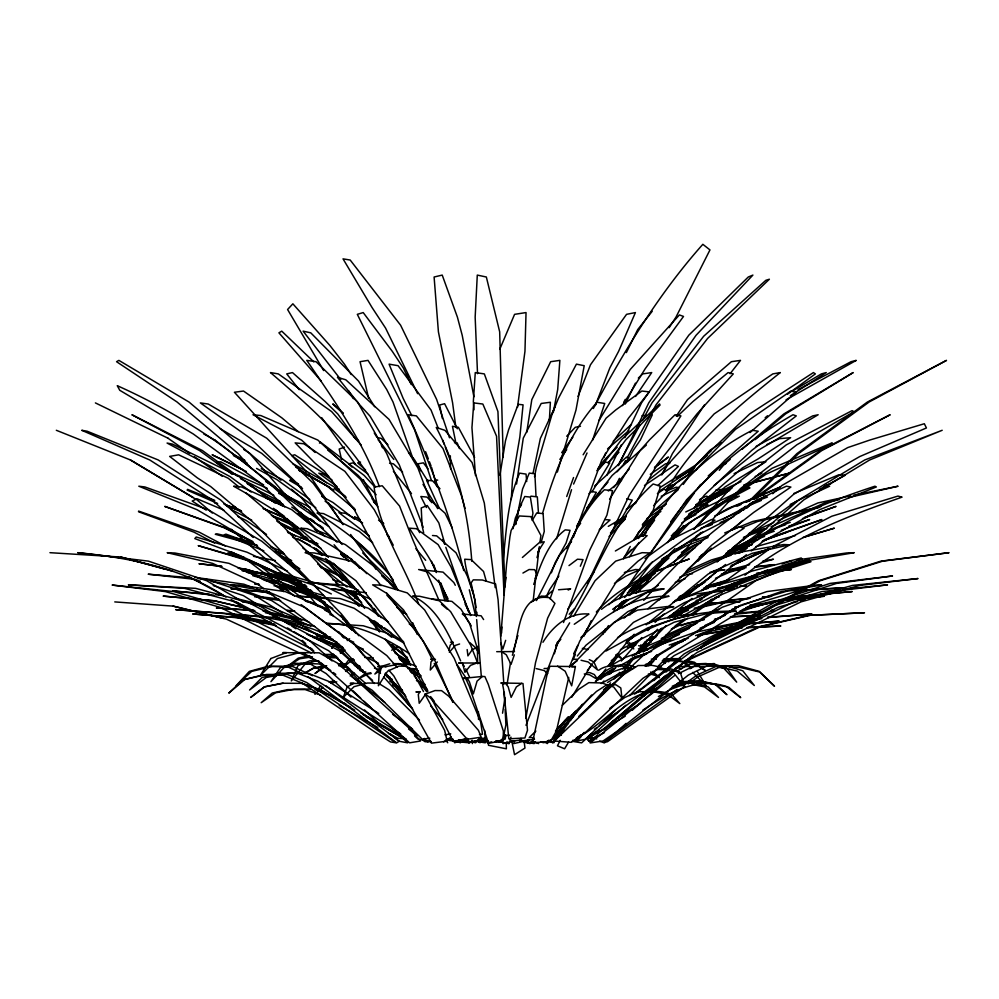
<?xml version="1.0" encoding="UTF-8"?>
<svg xmlns="http://www.w3.org/2000/svg" width="999" height="999" viewBox="0 0 999 999"><rect width="100%" height="100%" fill="white"/><g stroke="black" fill="none" stroke-linecap="round" stroke-linejoin="round"><path stroke-width="1.5" d="M450.324 455.794L450.599 469.105M500.811 636.188L506.53 564.547L509.94 536.713L511.126 530.457L519.305 515.959L530.781 516.62L540.934 535.514L539.86 542.507M549.388 420.005L550.374 402.26L541.196 403.471L523.264 438.149L516.545 484.053M511.251 499.5L512.499 479.582L519.842 437.075L523.076 404.845L518.206 404.308L508.578 429.882L505.482 440.784L499.95 475.187M503.284 558.354C506.481 529.632 507.692 499.937 519.592 473.151L526.048 474.088L526.698 481.53M533.141 601.098L539.235 546.878M505.344 738.423L505.694 735.401M505.519 734.677L504.994 739.223L500.574 740.109M517.494 407.355L524.962 351.286L526.036 312.575L514.585 314.335L499.725 349.363M505.294 583.441L506.031 577.36M526.723 432.417L531.805 399.65L550.674 361.7L559.877 360.377L557.692 389.51L553.259 412.687M502.547 713.199L504.957 697.889M507.13 684.103L510.514 662.674M515.634 524.637L518.818 508.891L524.75 496.503L530.357 497.065L532.954 513.211L531.855 518.681M501.923 626.997L501.585 633.116M525.849 718.244L535.514 662.674L547.627 618.181L554.932 603.408L549.487 597.752C517.519 592.432 519.705 635.676 512.362 655.257M513.024 528.683L515.347 518.094L519.093 509.715M515.584 524.288L522.539 489.073L529.308 473.076L534.865 473.813L536.001 495.904M534.527 476.66L536.338 467.544L552.459 412.887L558.491 398.214L576.423 364.136L584.215 365.696L575.973 410.077L557.33 472.102M503.021 739.173L505.906 724.899L505.132 709.34M533.054 473.301L540.359 438.449L554.957 407.018M513.086 651.648L517.932 635.464M568.731 677.447L556.431 730.956L550.399 741.608L532.492 742.756L546.878 675.449L549.875 666.258L575.399 666.57L571.678 685.838L565.172 671.216L557.567 666.158M448.913 650.611L450.187 645.204L453.271 642.27L450.449 642.182M510.964 737.1L509.79 741.583L521.715 739.847M537 557.604L539.797 547.315M541.008 542.882L544.255 531.48L543.131 513.611L536.713 512.974L532.18 520.467M554.37 653.733L557.629 641.745M542.544 513.511C553.846 473.601 569.005 433.641 597.015 402.26L604.72 403.471L592.557 440.259M556.58 538.811L571.54 489.697M505.656 640.334L502.872 649.013L500.849 643.231M514.66 740.684L513.661 743.606L528.459 740.247M514.323 654.845L511.051 664.36L506.343 654.845L501.448 651.573M550.037 598.851C564.048 560.963 574.1 518.668 604.383 489.785L612.499 490.634L606.955 515.072L589.647 550.287L563.511 622.539M558.029 731.043L553.858 742.769L548.126 741.196M566.708 496.503L573.538 477.522M533.703 584.39C540.784 564.647 547.752 543.006 565.234 529.87L570.079 530.319L566.046 543.081L555.169 562.687L551.348 572.814M573.351 537.387L601.785 460.002L628.508 418.131L649.288 391.895L641.87 391.034L615.671 410.015L606.081 418.194L583.129 454.782M578.021 396.453L590.484 364.772L626.56 314.335L635.414 312.575L618.631 351.286L609.815 367.969L595.329 405.519M520.941 738.348L519.817 741.246L534.515 739.31M525.998 725.311L558.553 641.271L569.667 622.852M601.573 463.211L599.275 468.993L621.353 439.835L659.565 403.908L660.039 405.057L625.874 439.747L608.229 463.061M603.871 457.417L605.594 453.084M569.418 667.082L579.682 641.271L616.995 580.744L638.074 561.126L649.825 552.947L642.107 552.684L615.684 561.138L595.054 580.744L573.638 616.271M548.563 740.247L547.19 743.606L549.038 741.108M534.952 578.696L536.95 574.288L534.665 569.68L529.083 569.53L522.927 573.051M580.332 566.233L583.066 559.627L577.459 559.215L568.993 565.596M573.601 484.053L587.05 452.972M520.329 506.918L521.578 504.12M546.303 596.69L549.55 589.747L558.841 575.998M609.59 499.188L639.984 450.599L649.575 439.81L675.062 414.747L680.918 415.896L629.457 494.98L587.499 583.279M572.777 660.052L575.424 654.407M584.015 636.088L591.296 620.591M556.031 645.691L558.029 641.495M602.734 634.49L605.394 628.883M613.386 612.062L616.058 606.455M626.361 352.585L637.712 329.57L652.21 311.288M606.73 475.337L621.465 444.655M624.812 437.674L641.558 402.809L688.835 335.164L748.276 277.01L752.896 275.087L696.053 335.302L648.776 402.809L618.518 465.571M625.299 404.033L635.389 383.179M573.663 653.808L577.747 645.379M662.175 474.7L672.377 453.658L704.645 404.632M616.695 483.891L619.43 478.334M627.647 461.7L633.116 450.599L640.459 439.81L652.335 414.747L649.387 415.035M560.227 740.284L557.467 745.791L564.597 748.8L568.568 742.12M555.032 738.985L559.24 730.681M536.451 600.574L559.428 555.344L571.54 541.633M526.985 742.17L528.384 739.422M566.508 548.576L577.06 528.134L580.644 523.251M593.344 408.491C624.375 350.374 658.903 293.694 702.846 244.305L709.964 249.912L675.923 317.232L669.143 327.672M528.833 740.084L527.397 742.831L533.441 741.395M583.528 635.826L587.125 628.97M619.58 598.826L622.502 593.319M623.838 402.135L625.299 399.388M569.305 617.732C596.828 573.364 613.011 519.405 653.146 483.978L660.539 486.276L653.146 510.364L634.59 539.31M553.796 741.795L559.665 730.968M617.931 465.447L640.184 424.563M642.407 420.479L652.06 402.759L703.683 336.251L765.858 280.307L769.38 279.221L707.567 338.486L656.018 404.82L627.035 457.942M624.063 463.399L625.549 460.664M623.563 558.791L630.257 546.515M635.364 503.658L657.205 464.385L697.002 413.873L733.303 373.901L728.096 372.577L692.994 401.511L677.297 416.433M604.657 632.355L608.466 625.624M617.632 609.465L622.215 601.386M571.628 666.645L573.189 663.998L614.048 622.402L637.587 610.089L667.12 606.555L673.738 606.668L657.379 610.089L633.428 622.402L592.944 662.911M571.79 697.215L591.845 663.998M391.845 650.386L393.331 647.951L397.702 646.515M576.598 526.273L596.378 492.332L591.296 491.471L589.123 493.693M599.013 420.404L630.207 369.505L679.382 314.935L683.516 316.433L645.192 368.756L622.414 405.619M591.995 491.87L609.815 462.862L605.444 462.075L596.803 470.704M537.674 552.185L544.255 541.795L539.248 542.669L522.402 557.479M619.043 608.778L624.05 600.973M661.251 474.862L668.031 464.385L714.198 413.873L772.814 373.901L780.294 372.577C740.371 404.533 699.65 437.487 672.065 481.206M676.248 416.071L687.499 399.65L731.38 361.7L740.509 360.377L730.082 373.726M634.115 539.448L640.022 530.394M667.007 488.973L668.693 486.388M317.407 690.521L320.754 685.414M629.545 556.705L639.06 542.507M643.381 536.051C669.505 491.808 706.193 453.696 752.309 430.282L758.204 431.231L725.299 459.94L686.488 499.887L620.054 598.039M635.551 396.478L651.71 372.577L642.732 373.901L638.311 378.084M638.486 538.511L653.383 516.745M568.531 716.783L552.934 739.297L542.981 742.769M559.852 459.44L566.708 449.625M572.827 437.212L561.7 452.684M481.793 740.209L479.995 742.769L477.934 739.822M567.732 609.24L593.818 572.24M563.985 726.71L572.539 714.672M683.291 484.415L688.748 476.86L735.464 429.383L790.883 391.034L795.891 392.257L750.012 432.567M649.25 555.032L694.18 493.244M697.851 488.199L700.599 484.415M575.399 711.325L552.372 742.769L556.48 738.848L562.824 730.306M608.553 666.058L614.997 657.255M579.17 708.229L567.357 724.2M610.364 665.659L617.707 655.644M561.151 733.079L568.543 723.064M570.392 720.566L582.405 704.307M600.899 679.308L604.595 674.3M611.063 665.546L619.38 654.295M630.469 639.298L634.165 634.29M673.338 539.248L683.566 525.561M620.879 675.324L633.915 657.817M636.713 654.058L646.952 640.309M676.76 600.299L679.557 596.54M642.582 536.251L654.62 520.142M687.961 475.536L696.303 464.385L749.65 413.973L813.411 372.577L815.371 373.901L787.624 394.118M560.239 730.681L557.442 734.415L560.127 734.877M597.714 468.781L604.108 460.239L617.195 447.202M590.272 504.532L600.549 490.984M602.409 488.511L607.979 482.142M571.828 716.495L560.564 731.343L557.754 730.469M642.519 645.179L645.354 641.458M610.751 664.235L617.37 655.581M586.85 508.091L612.137 475.462L646.365 445.092M610.464 533.029L620.129 520.929L632.292 500.162L626.685 498.776M670.691 521.828C702.459 477.147 745.616 441.87 792.994 414.747L796.315 415.896L751.635 450.524L704.457 494.98L694.018 508.404M624.687 597.477L652.235 562.087M667.419 542.569L691.171 512.062M613.548 487.587L629.183 469.031M533.978 738.848L531.118 742.507L535.427 741.845M587.362 670.491L592.132 664.385M594.03 661.95L596.89 658.291M542.944 642.27C552.784 626.248 568.968 612.075 588.96 614.085L574.25 624.263M483.591 739.635L481.993 741.645L480.132 739.235M567.707 717.294L555.456 731.143M595.354 682.255L605.844 668.955M607.754 666.533L630.644 637.537L634.215 634.602M670.504 540.546L679.195 529.557M687.874 518.568L692.694 512.462M637.874 538.399L660.189 510.489M689.298 474.088L694.155 468.032M577.297 656.018L585.938 645.279L627.797 611.675L651.423 600.786L669.068 596.253C634.652 595.054 604.72 614.51 580.856 637.599M556.093 645.079L560.826 639.235M647.739 645.304L661.488 628.334M672.277 615.009L674.238 612.587M575.212 740.371L578.146 736.75M676.011 616.133L682.866 607.692M338.711 665.834L341.446 662.499M319.455 443.106L320.329 442.045L364.198 475.462L374.725 486.813M719.268 470.329L724.225 464.385L730.182 459.34M642.394 524.6L654.345 510.439L678.309 489.622M557.355 729.532L565.359 720.242M437.325 661.975L430.282 670.054L430.981 661.975L433.042 659.215L430.769 659.215M591.67 695.004L559.977 731.343L563.836 730.219M601.898 683.279L603.945 680.943M610.077 673.913L617.232 665.709M621.328 661.013L641.783 637.574M647.914 630.544L652.01 625.849M655.069 622.34L664.16 613.973M589.123 707.292L610.539 682.854M613.611 679.357L619.73 672.377M622.789 668.88L631.967 658.403M635.027 654.907L657.467 629.295M617.082 471.778L629.208 457.967L626.548 457.03L594.592 486.113M636.887 592.482L672.102 553.271M693.843 529.058L730.094 488.711L786.313 444.855L852.11 410.639L854.008 411.725L796.877 444.767L740.334 488.711L712.25 519.842M449.288 652.185L455.432 645.379L459.602 643.993M673.776 562.499L691.458 542.894M693.531 540.596L700.811 532.517M706.018 526.76L708.091 524.45M609.09 536.563L624.924 519.38M624.263 557.367L631.543 549.5M581.043 736.7L576.835 741.246L572.852 740.259M646.241 666.271L650.436 661.725M652.547 659.452L656.755 654.907M689.66 472.04L691.77 469.767M693.88 467.507L709.702 450.524L721.303 442.52M569.205 614.235L574.537 608.591M653.621 505.631L668.393 490.109L663.536 489.373L657.379 493.631M629.77 615.009L637.275 607.142M643.706 600.387C684.128 554.295 729.457 510.864 786.45 486.213L790.896 487.05L753.783 512.35L711.575 545.292L658.653 600.387M566.695 436.238L575.274 427.322L580.481 426.273M690.134 471.528L693.343 468.181M698.713 462.587L711.176 450.686M638.211 532.942L660.776 509.49M663.998 506.143L666.146 503.908M569.555 666.42L577.385 660.614M584.303 732.379L575.711 741.246L585.464 739.235L615.546 709.977M648.763 665.821L659.515 654.732L740.833 605.094M676.385 536.538L690.759 521.753M697.627 561.388L706.256 552.497M618.381 606.593L623.826 601.011M629.27 595.429L675.012 548.526M694.605 528.421L709.852 512.787L765.908 474.3L831.992 444.093L832.179 442.782L772.052 468.281L715.746 506.943L694.168 529.07M629.445 595.441L670.441 553.409M629.545 695.616L653.221 671.303M657.529 666.882L669.367 654.732L751.073 605.094L798.376 590.871L844.155 587.724L787.836 590.884L742.307 604.645M629.407 663.211L635.901 656.568M639.135 653.246L666.171 625.574M653.746 647.839L675.574 625.586L684.402 619.18M336.875 642.994L331.668 648.226L337.212 643.344M736.313 513.961L741.82 508.479M749.525 500.799L796.852 453.658L867.369 402.06L946.503 360.377L869.205 401.96L798.476 453.658L790.771 461.338M739.01 512.862L745.616 506.281M753.333 498.613L788.561 463.524M629.008 584.715L649.937 564.085L684.065 539.41L714.984 520.192L711.425 519.555L671.353 539.448L645.054 558.603M743.281 510.264L749.949 503.708M754.382 499.35L758.828 494.98L820.404 450.524L890.171 414.747L821.752 450.599L760.301 494.98L756.98 498.251M746.977 508.079L753.646 501.535M684.515 597.714L686.725 595.554M688.923 593.394L697.739 584.765M742.906 540.509L747.314 536.188L795.429 501.76L805.893 496.553M624.1 557.292L647.152 535.664L642.182 535.164L615.372 550.998M535.864 731.068L529.258 737.512L533.791 737.712M562.312 705.306L578.833 689.198L588.848 682.617L601.798 682.966L613.736 687.05L621.94 698.001L620.804 687.961L615.946 684.79L606.705 684.902L596.44 691.458L556.343 729.782M609.215 461.65L618.993 452.247M563.086 731.256L558.578 735.514L561.413 735.102M578.846 716.345L643.019 655.631L722.19 607.267L766.757 591.608L817.794 584.852L821.665 585.064L781.23 591.595L736.288 607.267L692.457 633.865M679.707 659.078L680.169 658.641L664.298 658.753M645.379 666.171L656.605 655.631L684.49 638.711M657.866 485.514L678.421 466.383L675.024 464.885L644.492 485.452M629.12 590.584L664.522 557.604L702.609 532.554L733.716 516.458M339.473 650.824L342.607 647.926M613.261 441.171L631.443 424.313M596.341 611.95C620.504 585.352 653.908 570.716 687.412 559.715L689.273 558.965L656.867 571.003L625.936 588.985L608.703 604.695M591.932 733.416L581.643 742.856L572.127 741.295M637.699 691.445L639.984 689.347M599.225 529.87L610.027 520.004L604.732 519.555M632.267 710.301L672.627 673.751M696.653 512.549L698.938 510.489M705.806 504.308L711.525 499.163M719.542 491.958L725.262 486.8L764.635 462.587M626.123 723.363L604.407 742.931L599.562 741.171M314.91 694.355L322.927 687.2M687.3 569.867L711.538 548.251M732.304 529.732L742.694 520.467M772.702 493.706L781.942 485.477L847.689 447.602L870.141 439.947L924.325 423.738L926.435 427.959L859.727 456.568L793.593 494.33L717.107 562.025M707.217 455.407L697.065 464.385M531.393 602.047L541.246 596.103L547.677 596.291M625.786 705.294L587.512 739.872L590.022 741.907L597.015 735.776M653.771 680.644L684.103 653.933L732.841 626.136M605.169 728.608L665.746 675.411M667.22 490.946L680.132 479.657L697.327 469.006M666.071 489.772L690.471 473.576M708.216 475.924L717.494 467.819L726.011 463.536M482.417 676.448L462.999 678.371L465.671 678.458L469.243 686.226L488.598 743.331L503.234 740.509L503.359 731.093L488.299 684.34L484.89 676.573L482.417 676.448L477.072 681.106L473.351 693.905L469.418 681.855L467.107 677.959M703.658 582.704L720.129 568.394M737.761 553.046L751.872 540.784M754.233 538.736L798.925 499.887L864.797 459.94L942.194 430.282L869.567 460.015L803.783 499.887L757.841 539.76M339.61 650.824L342.957 647.926M704.794 500.449L742.444 467.894L758.278 458.803L790.634 437.699L779.495 438.661L766.832 444.555M616.208 610.389L629.07 599.25M636.076 593.181L667.619 565.846L695.316 547.477M544.905 597.302L552.447 590.809M607.554 448.863L628.846 430.606M393.668 650.561L396.715 647.951L399.35 647.402M629.87 591.545L668.855 558.166M624 618.119L635.789 608.016M742.095 449.263L783.803 413.973L853.171 372.577L785.614 413.873L755.107 439.66M765.147 417.757L767.532 415.759M592.544 738.249L588.985 741.246L596.578 735.938M597.29 734.253L672.002 671.266M674.375 669.268L676.748 667.27M696.902 650.274L707.579 641.271L818.531 580.744L880.931 561.138L949.05 552.684L882.741 561.126L820.167 580.744L709.14 641.271L700.861 648.251M692.582 655.232L603.771 729.957M345.554 670.953L347.814 669.055M632.33 593.169L641.808 585.277M647.951 608.728L690.022 573.975L733.353 553.396L783.778 544.517L789.285 544.792L752.01 553.371L708.241 573.975L646.153 624.825M352.26 659.902L342.794 667.694L348.726 659.902L353.171 658.678M608.329 490.971L621.553 480.169M340.334 652.834L343.644 650.149M684.64 597.489L725.574 564.51M740.022 552.872C779.27 520.766 827.209 501.885 874.937 486.213L876.335 486.963L819.742 509.652L763.311 541.233L751.223 550.924M648.139 480.432L670.029 462.849L665.521 463.823L650.299 474.325M667.856 617.857L692.02 598.451M701.685 590.696L746.39 554.807M340.821 665.696L343.119 663.848M597.677 677.834C607.342 667.869 621.853 660.239 635.376 667.382M714.21 485.327L757.692 450.599L818.156 414.747L812.736 415.896L756.168 446.366M674.487 675.624L590.159 742.956L603.109 740.958L618.881 730.132L663.973 694.392M642.769 535.526L646.415 532.629M667.632 691.495L688.348 675.074L707.117 665.896L726.573 665.709L742.806 670.816L754.32 685.489L737.237 671.028L715.434 666.158L692.944 666.458L678.446 673.663M647.452 676.76L674.15 655.631L729.695 627.185M634.54 694.13L677.31 660.451M665.834 672.14L668.294 670.217M609.49 717.27L611.95 715.359M347.29 640.571L349.625 638.761M631.38 592.507L637.474 587.787M647.215 580.232L650.873 577.397M732.255 548.101L754.457 531.068L773.788 522.502M730.244 554.732L741.383 546.216M743.855 544.318L761.176 531.068L766.807 528.571M654.432 468.007L668.406 457.03L654.632 467.195M628.184 640.871L633.141 637.125M581.306 734.665L578.833 736.525L581.505 735.876M636.838 692.719L689.922 652.647L793.93 601.86L852.434 585.426L918.044 578.546L859.827 585.402L801.048 601.86L696.778 652.647L599.412 725.661M626.248 509.552L635.963 502.385M634.377 539.448L642.469 533.466M666.333 491.021L674.787 484.777L669.43 485.427M619.055 523.439L625.312 518.856M611.288 660.626L639.835 639.785M680.569 613.798L709.515 592.694M719.58 585.352L769.929 548.651M690.709 614.597L712.137 599.038M720.966 592.632L734.839 582.554M744.929 575.237C790.846 537.787 846.765 516.52 902.06 497.127L897.926 496.091L831.742 516.246L772.439 546.815M601.498 609.303C619.03 595.129 641.995 589.535 664.16 588.848L645.579 592.744L622.764 602.097L612.662 609.303M609.815 708.291L624.837 697.452L637.449 691.795L652.934 691.633L667.969 694.667L679.807 703.608L671.915 694.58C633.616 679.482 607.617 723.825 576.386 737.874M677.072 689.485L604.37 741.982L607.467 741.733L684.415 686.675M682.08 685.863L697.127 674.999L717.319 665.871M688.199 683.94L698.313 676.648L718.706 667.544L723.214 667.507M643.356 524.075L660.888 511.463M642.457 525.711L658.578 514.11M599.5 735.002L595.779 737.674L596.703 738.948M689.884 517.519L707.941 504.745L703.658 504.145M594.393 729.233L596.903 727.447M671.328 535.739L694.892 519.118L711.4 510.814M627.372 592.869L655.257 573.226M678.071 557.167L695.816 544.667L700.087 542.932M672.589 628.808L687.737 618.131M692.782 614.572L721.802 594.093M728.121 589.635L739.472 581.63M628.109 595.541L648.426 581.256M684.615 630.594L690.958 626.136M697.314 621.69L755.744 580.744L804.245 561.138L854.22 552.684L846.777 552.947L796.54 560.014M695.691 506.256L710.589 495.904L741.021 481.618M684.315 518.968L717.494 495.966L727.11 491.133M620.004 603.958L626.361 599.575M636.55 592.557L640.371 589.922M695.204 466.808L658.341 491.958M639.198 652.722L643.006 650.112M694.53 507.33L703.433 501.261L732.242 487.862M325.524 666.345L314.96 673.526L324.013 666.345L326.76 665.796M688.648 514.335L697.664 508.216M700.249 506.468L707.979 501.211L729.832 490.447M380.931 669.954L374.862 674.05L381.106 666.508L389.835 663.773M676.523 599.999L711.276 576.573M681.555 523.139L703.184 508.616L748.576 487.237L749.937 487.912L717.145 505.219M521.615 683.366L500.824 682.979L502.397 683.141L503.646 689.822L508.853 738.823L524.9 737.986L527.509 730.244L522.989 683.528L521.615 683.366L516.371 686.9L511.126 697.389L508.166 686.75L505.232 683.066M673.226 533.578L713.049 507.392M711.95 496.178L722.165 489.373L715.759 490.109M699.238 557.117L744.03 528.221L739.747 526.61L724.662 532.942M662.462 508.466L647.015 518.456M622.152 608.104L658.416 585.202M467.095 740.009L463.598 742.294L461.888 739.71M598.476 678.059L612.749 668.818M632.192 656.206L649.063 645.279L689.123 628.471M346.054 671.49L349.825 669.055M696.028 505.244L708.965 496.878L706.168 496.153L699.537 499.637M608.104 674.675L613.299 671.316M628.883 661.226L636.675 656.193M643.169 651.997L653.558 645.279L679.382 634.477M608.354 718.318L617.382 712.487M641.895 696.678L652.222 690.009L659.165 687.237M790.296 395.729L826.26 372.577L821.378 373.901L792.257 391.171M614.435 583.404L626.111 575.899L639.86 569.73L635.451 569.53L624.363 572.502M586.438 738.074L599.35 729.782M612.275 721.503L614.86 719.842M617.444 718.181L640.696 703.271M676.847 599.825L705.394 581.655M676.997 599.825L704.245 582.479M714.585 516.108L732.342 507.205L762.836 494.817L764.772 496.54L723.426 519.005M660.289 487.375L695.779 464.997M696.228 536.113L702.697 532.042M443.593 741.845L451.161 737.062M614.36 524.288L626.148 516.895M655.631 646.478L660.888 643.194L670.891 639.148M658.953 645.666L670.042 640.309M340.409 652.996L345.13 650.049M732.592 529.108L735.177 527.509M651.373 512.812L665.821 504.07M717.057 515.022L727.722 508.566L779.882 487.237L753.346 499.063M607.454 682.517L627.26 670.591M603.508 689.572L615.272 682.529M608.279 526.361L626.261 515.846M625.199 716.246L588.011 738.273L594.255 738.086L604.47 732.579M658.403 696.578L670.354 689.497L688.186 682.854L706.693 682.717L726.673 686.85L740.709 697.652L728.87 687.337C697.24 675.536 668.356 693.069 642.719 710.227M304.982 672.951L313.848 667.769L326.111 665.796M689.435 513.848L705.331 504.557L702.709 504.008L685.751 511.938M681.393 552.41L693.269 545.454L700.923 542.407M648.451 623.651L684.303 602.697L722.302 587.212L757.342 576.086L753.895 575.724L709.502 587.237L673.214 602.122M645.529 523.963L652.035 520.192M676.448 671.54L689.198 664.173L705.981 663.486L716.233 666.121M689.872 668.781L697.489 664.36L714.51 663.673L712.699 663.636L719.804 665.858M664.16 670.366L666.82 668.843M630.431 659.415L633.104 657.891M632.454 659.427L646.803 653.87M735.551 624.6L777.509 600.661L830.144 583.404L892.532 575.973L836.488 583.416L783.865 600.661L700.911 647.839M676.673 478.596L691.183 470.354M617.532 637.587C641.033 622.627 668.843 615.234 696.515 614.11L674.675 618.693L647.727 627.896L606.031 651.011M707.517 502.185L727.597 490.971M611.063 665.459L625.948 657.155L694.467 632.454L733.029 624.462L779.245 621.116L743.219 624.45L704.382 632.454L695.579 635.601M304.92 673.064L313.561 668.269L325.612 666.695M668.256 616.907L714.647 591.171L758.915 573.364L802.347 559.253L801.198 557.979L751.685 571.178L713.336 586.688M598.076 677.896L615.446 668.269M618.119 666.783L635.489 657.155L651.623 651.373M595.416 681.281L611.75 672.227L622.389 668.506L633.453 668.418M786.063 399.837L856.243 360.377L851.061 361.7L798.064 389.635M674.362 617.207C716.345 591.346 762.524 573.364 810.189 561.201L810.988 561.675L766.308 576.048L721.041 594.78L683.091 615.709M350.187 675.998L354.245 673.751M676.398 549.1L688.336 542.544L709.215 535.414M661.525 559.303L685.789 545.991L708.066 537.599M819.305 489.46L845.241 475.249L838.623 474.862L793.718 493.543M669.492 616.508L674.912 613.536M678.983 611.313L702.022 598.688M601.198 683.541L621.415 672.427L632.242 668.718M669.405 617.994L697.901 602.397M645.229 665.983L652.06 662.861M568.206 590.047L570.616 588.786L558.553 589.76M727.384 502.435L739.372 496.153L734.702 496.878L729.158 499.413M755.207 476.56L761.875 473.076L759.14 473.563M626.535 641.221C658.516 620.766 695.591 610.576 733.441 611.188L736.4 611.263L706.78 613.636L674.213 622.19L620.367 649.675M735.239 624.338L749.125 617.232M751.91 615.809L754.682 614.385M708.141 643.019L778.184 607.267L797.402 601.61M727.634 551.386L751.173 539.41L757.03 537.3M723.201 556.343L756.43 539.448M678.696 600.149L686.95 595.991M680.032 600.149L685.551 597.377M703.458 588.349L707.579 586.263L728.458 580.207M686.5 519.068L695.953 514.635M728.421 551.123L775.511 527.622L790.271 522.365M725.986 553.334L777.397 527.672L785.589 524.712M730.381 566.383L758.079 552.609L769.218 548.713M695.766 504.72L727.309 489.248L730.706 488.349M695.604 505.469L731.405 488.536M633.703 539.66L644.442 534.44M734.889 554.095L747.227 548.101M738.873 552.697L745.716 549.375M762.15 541.396L769.392 538.311M598.688 670.217C608.341 663.361 620.666 665.609 631.455 667.794M701.273 555.107L706.793 552.435M719.992 558.803L742.432 547.964M734.115 473.626L757.567 462.549L765.946 461.75M702.122 500.899L710.339 497.002M661.201 496.253L679.482 487.712L676.248 487.237L666.171 490.934M797.102 501.323L790.197 504.408M807.005 496.728L829.657 486.213L824.075 486.813M684.427 661.188L758.865 626.735L808.428 615.372L864.497 612.762L811.463 615.222M684.502 661.837L760.389 626.735L809.864 615.372M700.699 528.471L736.463 512.974M647.452 639.934L657.292 635.451M671.353 629.033L679.795 625.199L704.283 619.667M641.508 646.341L651.398 641.857M665.534 635.451L688.149 625.199L696.915 623.226M752.597 502.322L766.358 496.153L755.481 500.574M746.353 502.185L750.549 500.312M720.167 522.602L728.558 518.881M731.73 565.534L768.755 549.1M773.026 547.202L777.297 545.304M778.059 520.616L817.944 502.934L850.786 495.829M771.041 526.698L824.612 502.972L839.597 499.6M686.288 571.066L711.3 560.002L743.993 550.499M731.605 565.521L768.993 548.938M773.151 547.09L778.696 544.63M685.926 573.139L715.771 559.964L731.143 555.219M670.179 688.736L686.026 681.755L702.397 681.256L701.685 681.231L716.433 684.465L726.922 694.692L715.097 684.402L699.013 681.118L682.816 681.618M736.975 506.281L740.996 504.52M672.177 686.276L681.48 682.205M477.372 647.414L472.327 649.575L467.932 655.893L467.157 649.575M694.43 587.337L701.448 584.315M715.471 578.284L729.507 572.252L743.194 568.331M649.912 638.998L654.17 637.2M681.093 625.799L686.763 623.401L703.658 619.293M641.458 646.79L648.576 643.793M661.413 638.398L695.616 624M724.899 613.473L733.703 610.589M715.234 619.48L725.274 615.272M708.054 526.211L712.337 524.438M729.357 585.776L748.913 577.734M751.71 576.585L758.703 573.713L809.277 559.215L761.325 573.751L725.499 588.473M743.356 507.767L746.116 506.643M750.261 504.957L761.3 500.449M731.405 530.169L752.759 521.466L820.903 506.705M742.082 527.772L757.679 521.428L818.968 507.554M752.06 576.148L767.719 569.792M781.955 564.01L791.97 560.651M705.194 625.274L715.209 621.228M739.51 611.388L748.076 607.916L797.227 596.49L852.172 591.57L826.036 594.018M700.087 628.159L714.397 622.377M734.427 614.285C762.449 602.734 792.756 596.565 822.964 594.305M669.917 617.632L688.411 610.289M674.15 617.07L681.281 614.248M707.267 613.349L719.392 609.065M781.243 530.257L809.615 519.555L788.623 526.223M479.907 663.086L476.81 662.999L470.504 665.384L464.922 672.315L462.487 662.999M679.632 577.235L686.713 574.575L692.544 573.701M750.112 503.521L767.432 497.065M675.274 582.442L685.127 578.758M645.342 664.522L653.558 661.475M731.493 529.408L734.34 528.359M760.501 537.949L764.572 536.451M344.518 447.127L339.185 449.063L341.508 459.44M743.443 537.35L763.96 529.907L764.859 528.533L748.588 533.666M802.459 518.606L836.051 506.393L804.657 517.27M669.205 645.067L688.261 638.236M742.382 548.001L751.935 544.63M763.224 540.646L821.915 519.555L765.034 539.448M824.999 485.751L830.781 483.716M744.942 547.077L752.06 544.567M763.448 540.546L787.699 531.992M713.249 628.471L719.105 626.398L762.012 617.707M677.747 642.407L685.077 639.822M701.223 634.14L712.961 630.019M715.896 628.983L723.226 626.398L761.675 618.606M761.338 535.789L774.262 531.256M478.921 742.007L486.014 739.547M634.552 657.392L646.166 653.371M675.199 643.331L685.364 639.822M671.503 645.342L683.129 641.321M697.664 636.313L702.022 634.802L740.459 627.959M465.209 739.223L454.67 742.769L452.522 738.611M647.202 665.784L651.311 664.422M316.408 660.676L304.82 664.435L291.296 680.918L297.952 665.671L309.915 660.801L318.868 660.901M721.303 574.2L734.452 569.954L744.105 568.706M328.821 681.842L334.578 681.043M738.398 552.971L742.744 551.61M674.999 600.561L696.753 593.818L734.078 588.886L704.22 593.806L697.015 596.028M761.887 562.687L773.401 559.215L762.786 561.163M802.959 537.487L834.365 528.171L805.656 536.65M773.101 605.931L821.752 591.595L840.359 589.56M800.361 600.749L804.807 599.437M810.713 597.702L831.418 591.608L837.224 590.933M706.218 586.263L729.008 579.657M529.62 743.606L535.526 741.92M755.818 546.703L795.429 535.526M360.564 462.075L357.667 462.862L365.584 470.017M680.107 595.966L690.371 593.169M702.11 589.972L707.979 588.374M689.26 594.667L678.583 597.564M744.18 485.152L789.66 473.076L744.08 484.852M729.183 569.967L749.637 564.61M496.703 651.685L514.497 651.573M483.728 738.848L468.681 742.769L467.307 738.323M695.828 539.91L698.413 539.26M265.01 668.169L251.686 671.378L235.926 685.913L249.35 671.378L267.744 666.383L266.483 666.383L287.1 666.558L302.51 673.738M267.969 667.457L272.415 666.383L292.794 666.558L312.525 675.699M745.729 607.692L774.275 600.799L811.925 597.252M630.406 644.505L635.739 645.142M742.357 609.64L779.145 600.786L812.224 597.477M514.373 740.921L503.034 743.606L502.047 739.035M848.588 497.577L898.076 486.213L853.82 495.179M694.18 608.254L730.269 600.012L750.237 598.201M697.689 608.104L733.266 599.999L749 598.526M458.042 740.559L466.446 738.648M681.193 608.391L691.408 606.081M681.193 609.115L691.545 606.78M714.422 619.28L720.267 617.969M430.369 741.208L427.422 741.857L424.3 738.423M349.638 661.101L353.846 660.202M330.819 683.166L336.775 681.88M309.815 655.656L298.226 658.129L286.276 667.282L299.525 658.816L312.437 656.793M494.443 742.132L503.021 740.321M409.677 670.292L416.845 668.843M487.337 742.769L491.745 741.882M283.216 683.229L264.598 686.862L250.662 697.452L264.236 686.862L282.305 683.229L302.36 683.353L320.891 690.009L350.587 707.242M385.776 666.67L399.175 664.085L410.651 664.048L416.071 666.296M370.816 672.739L364.922 673.875L357.367 679.37L368.119 673.988L371.116 673.576M351.76 673.751L354.545 673.239M701.41 634.527L742.419 627.772M710.077 572.24L724.824 569.68L713.323 570.766M747.851 606.843L765.933 603.721M714.984 597.514L719.392 596.815M444.98 734.827L450.761 733.89M731.83 609.402L736.138 608.741M468.194 738.923L453.096 741.246L431.431 698.201M696.116 600.399L701.785 599.587M754.52 567.332L774.4 564.647L755.182 566.608M734.702 607.055L739.285 606.455M749.999 605.057L767.432 603.458M727.185 569.942L746.103 567.682M725.286 589.285L729.745 588.723L725.524 588.848M688.973 592.744L690.833 592.519M699.487 598.389L702.497 598.039M840.134 590.596L887.537 584.852L843.443 589.223M479.445 734.552L482.505 734.203L480.631 721.815L454.233 658.341L424.65 609.964L407.267 592.907L381.306 585.127L372.627 584.852L386.8 593.406L403.559 609.964L433.928 658.341L452.684 702.11M488.299 740.908L485.352 741.246L484.677 730.444M756.63 573.563L791.37 569.53L756.468 573.426M429.82 738.224L422.152 739.11L372.09 690.197L361.326 683.528L350.212 683.378L353.883 683.304L347.19 686.837L343.319 697.327L354.008 686.7L367.507 683.016L378.346 683.166L389.048 689.834L419.505 720.104M760.326 611.713L734.665 614.273M770.716 610.639L773.688 610.339L771.066 610.401M815.259 597.177L824.362 596.253L816.495 596.815M642.02 415.746L646.44 415.322M762.474 597.252L771.665 596.291L762.487 597.115M735.851 613.249L759.128 611.263M503.558 735.776L509.74 735.239M767.507 617.594L811.962 613.96L767.644 617.257M717.607 587.999L737.387 586.5M740.434 586.276L746.528 585.814L740.072 586.151M572.315 666.783L575.399 666.57M719.205 587.574L737.1 586.351M704.844 603.783L740.172 601.673L705.169 603.571M751.485 615.946L730.494 616.97M756.018 615.721L760.551 615.496L756.093 615.546M431.268 741.458L425.099 741.758L422.689 740.034M233.604 552.684L227.847 552.947L243.893 557.192M746.665 627.572L780.856 626.011L747.302 627.647M730.469 616.633L753.084 615.684M573.763 659.328L576.823 659.265M544.093 668.506L547.777 668.443M649.737 637.2L654.595 637.225M649.787 637.537L655.781 637.474M658.154 666.533L661.151 666.508M678.421 666.47L687.562 666.37L684.502 666.37M627.384 647.34L633.266 647.29M651.298 659.14L655.531 659.103M663.249 659.402L673.076 659.315L685.189 662.012L691.608 668.006M721.852 665.834L738.498 665.671L759.24 671.365L774.512 686.201L759.715 672.027L739.71 667.357L729.208 667.457M630.531 643.393L635.152 643.368M653.196 659.215L656.256 659.19M587.15 672.652L589.785 672.627L594.305 674.512L597.839 679.682L589.572 674.812L584.29 673.913M677.497 683.291L693.968 683.229M662.287 660.789L677.996 660.689M655.594 669.455L667.12 669.817M393.156 663.673L399.013 663.648L409.852 668.156L421.153 675.886M276.798 674.425L266.433 674.462L244.718 679.532L228.796 693.119L243.019 679.819L262.15 675.162L282.705 675.099L302.472 683.216L375.574 732.442L390.509 741.932L395.916 742.781L306.693 682.517L287.15 674.387L279.745 674.412M310.527 689.073L294.168 689.223L275.562 692.806L261.189 702.697L272.315 693.006L287.675 689.622L305.12 689.572L320.567 694.992M377.684 671.815L380.457 671.803M476.81 662.999L458.641 662.999L461.938 663.086L464.31 666.358M339.41 663.873L340.222 663.873M339.448 665.084L345.242 665.122M340.097 666.358L348.576 667.469M323.551 654.432L330.756 654.482L336.663 656.493M326.074 656.168L333.853 656.206L336.588 657.13M337.899 663.885L345.442 663.935M362.949 671.965L365.784 671.977M351.498 659.964L354.308 659.989M407.879 668.581L413.299 668.631L418.469 671.091M419.967 691.995L415.909 691.957L419.967 691.658L418.281 694.492L419.218 703.271L425.811 693.943L435.027 690.559L441.558 690.646L448.876 696.303L478.446 730.344L481.206 737.2L467.22 739.248L430.119 697.677L425.162 693.905M327.36 657.654L337.787 657.792M431.768 598.913L451.948 601.41L460.976 609.19L471.253 625.886M431.093 659.24L435.502 659.315M385.826 666.795L377.672 666.595L382.192 666.483L379.233 671.34L378.421 685.751L387.637 671.141L398.988 666.096L406.868 666.296L414.747 675.461L423.501 691.545M356.531 667.282L359.428 667.357M478.808 738.111L486.113 738.348M258.978 584.228L254.82 584.09L259.453 584.652M364.697 657.454L373.201 657.754M665.396 659.015L682.155 661.887L690.272 667.569M316.683 635.414L330.806 637.1M294.505 610.876L286.913 610.464L294.555 610.963M49.95 552.684L121.004 557.067L165.734 569.293M253.646 610.152L216.333 607.954L254.882 610.689M262.687 610.714L303.858 619.942L309.515 622.427M114.773 601.91L173.252 606.131L226.411 619.155L319.568 662.212L330.794 670.629M454.495 442.719L457.205 442.919L459.44 448.626M406.056 738.848L397.889 738.236L388.449 733.391M432.492 535.501L436.663 535.864L456.031 552.797L467.507 576.523L473.401 593.968M523.526 742.319L529.62 742.831M354.47 598.426L357.505 598.688M454.22 741.445L469.655 742.831M190.434 577.722L148.189 574.2L194.518 579.308L200.287 581.231M209.553 594.168L172.54 590.884L213.998 595.204M269.755 592.37L230.919 588.723L269.78 592.594M197.752 578.446L206.531 579.32L255.082 595.616L282.542 613.024M215.609 594.755L223.177 595.504M273.976 585.764L298.526 588.311L323.514 595.466M530.894 496.153L537.325 496.878L538.473 513.311M286.8 589.248L280.02 588.848L288.873 590.072M289.897 589.597L297.652 590.484M221.591 566.321L198.938 563.736L221.903 566.383M238.137 568.219L242.645 568.731M238.798 568.331L245.192 569.018L285.252 580.606M241.87 570.566L276.124 574.562L301.024 582.367M254.683 596.103L278.696 598.876M437.724 480.144L434.74 479.782L437.35 487M242.869 570.754L265.122 573.438M276.448 586.688L290.771 588.324L320.654 596.853M268.207 573.813L281.568 576.823M245.829 571.49L270.167 574.575L304.62 585.364M245.392 571.478L266.546 574.288M674.55 670.791L677.522 671.191L681.168 673.276M271.378 515.447L292.545 523.051M339.323 489.223L334.19 488.536L346.178 497.465M194.743 577.31L243.843 584.19L253.758 587.912M291.82 590.484L300.674 591.708M547.952 740.971L550.874 741.383M648.351 674L654.308 674.862L659.477 677.722M230.769 473.264L234.465 473.813L267.245 488.324M254.495 596.703L280.582 600.536M446.316 739.984L454.882 741.246M683.666 661.55L693.606 663.061L705.494 670.654L694.455 662.25L685.614 660.351M389.573 463.236L393.381 463.823L402.597 472.115M638.373 648.813L644.53 649.762M474.687 741.146L485.314 742.831M366.346 592.744L331.768 588.723L354.857 592.757L370.766 599.175M664.235 668.643L668.443 669.318M674.05 670.229L676.86 670.679L680.756 672.964M523.726 741.92L534.203 743.606M650.324 673.938L656.106 674.912L658.528 676.56M211.214 581.368L227.435 584.178L271.716 600.636L301.798 620.104M640.134 647.864L644.68 648.688M253.496 556.343L275.387 560.576M540.546 741.683L546.228 742.769M479.545 739.647L488.299 741.295M428.996 741.246L418.032 739.123L414.585 735.988M692.195 684.427L704.395 686.85L718.506 697.439L708.066 686.85L696.365 683.953M270.979 622.19L227.872 613.586L175.699 609.652L224.787 613.598L274.812 624.225M496.078 741.071L508.791 743.606M377.435 437.599L381.181 438.361L387.937 444.755M638.623 645.716L642.944 646.59L647.502 650.187M640.434 647.489L644.917 648.401M274.375 624.6L240.172 617.707L192.682 613.96L236.726 617.707L276.024 625.599M582.342 648.363L588.049 649.562M316.408 635.826L332.942 639.31M496.116 740.921L501.998 742.17M465.297 740.484L475.724 742.769M640.671 647.864L644.792 648.776M329.92 614.622L332.954 615.309M661.438 638.761L668.506 640.371M662 638.898L667.919 640.247M447.477 738.848L453.259 740.172M247.178 608.316L214.673 600.786L163.124 596.103L214.011 600.799L247.315 608.516M265.222 612.624L296.603 619.942L310.801 626.173M314.722 626.398L277.247 617.707L229.146 613.96C262.063 616.333 295.517 620.491 325.786 634.402M253.534 542.407L217.258 533.878L215.297 534.278L256.556 545.454M262.138 579.22L278.684 583.154M581.068 660.277L588.136 661.962L597.539 669.967L593.818 661.85L589.285 659.615M283.117 584.215L293.381 586.7L304.732 591.121M173.114 606.118L223.351 618.406M482.48 740.808L488.049 742.17M247.627 572.652C274.663 578.945 301.286 588.473 325.312 602.422M235.14 598.226L270.941 607.067L300.711 619.842M242.495 601.585L264.81 607.067L287.55 616.795M304.545 600.449L311.139 602.097L329.583 610.077M536.251 668.606L544.18 670.566L547.627 673.476M264.36 580.232L280.806 584.353M496.291 741.046L500.686 742.17M719.155 666.87L723.551 667.994L736.7 682.13L726.91 668.069L722.652 666.745M217.632 503.396L214.698 502.634L215.16 503.071M226.448 505.681L236.738 508.366M357.667 668.418L363.286 670.354M677.397 667.519L681.668 668.668M275.399 551.248L284.303 553.671M226.96 506.281L238.761 509.49M120.842 557.055L172.565 571.166M663.261 660.239L668.818 661.788M252.722 575.686L270.18 580.494L312.699 597.04L332.792 608.516M275.562 551.735L284.503 554.283M640.671 644.954L644.805 646.141L647.926 649.412M244.967 569.03L287.7 581.306M332.854 579.795L341.508 582.592M305.944 551.66L310.227 552.959M471.878 740.933L475.911 742.17M271.778 575.474L295.492 582.829M324.987 610.314L329.333 611.675M312.887 555.844L332.567 565.309M647.364 639.66L650.324 640.634M213.249 585.551L243.419 595.616L280.207 618.831M533.016 741.683L538.648 743.606M354.333 665.471L360.177 667.482M449.113 738.848L453.371 740.321M457.642 741.782L460.477 742.769L458.816 740.134M312.55 637.312L341.571 647.377M374.438 668.069L380.057 670.017M306.943 634.303L341.72 646.378M353.871 663.96L359.64 665.971M309.353 635.514L342.632 647.165M317.707 639.572L343.793 648.688M235.552 506.993L232.642 505.969L233.466 507.704L240.447 510.601M314.822 689.547L330.057 694.979L340.721 701.136M244.555 540.809L225.936 534.153L224.313 534.74L263.823 550.836M247.415 541.833L257.442 545.417M317.632 543.618L300.337 537.35L317.832 544.03M301.623 683.366L319.992 690.009L354.77 710.189M371.091 622.315L375.299 623.851M358.653 590.272L345.704 585.414L308.154 582.267L334.89 585.414L360.976 595.142L363.524 596.927M256.581 588.973L273.564 595.329M314.535 529.532L325.774 533.878L333.579 538.748M308.991 592.782L311.825 593.893M289.173 586.625L294.98 588.886M223.926 504.033L240.809 510.626M287.837 532.567L308.816 540.934L320.816 548.151M56.319 430.282L130.557 460.015L196.99 499.887L212.287 513.036M355.656 646.39L362.762 649.25M346.528 639.235L353.758 642.157M273.227 616.308L278.971 618.631M284.727 620.941L335.09 641.221M275.337 617.469L278.221 618.631M283.978 620.941L337.237 642.382M214.748 500.349L187.612 489.373L187.15 490.109L215.422 502.497M224.75 504.383L241.583 511.351M225.874 505.294L241.446 511.65M223.751 510.077L197.015 498.751L192.17 501.061L206.219 510.127M391.795 682.417L396.079 684.228M359.74 670.391L365.447 672.802M392.582 684.265L399.725 687.275M292.944 537.325L301.536 540.983L326.698 556.068M297.914 527.634L272.889 516.52M306.031 624.712L290.397 618.019L340.072 649.5L355.257 665.159M308.866 602.097L330.194 611.301M263.761 508.566L284.79 517.794M230.969 509.315L251.773 520.179M641.533 695.242L644.168 696.403M357.654 646.728L363.336 649.213M278.646 493.381L284.103 495.904L328.609 526.386M285.577 518.493L263.012 508.503M319.767 566.308L338.723 574.825L350.249 582.617M320.579 567.432L338.461 575.461L349.987 583.254M294.156 580.407L249.775 560.451L198.189 545.641L247.24 560.489L291.558 580.407M280.469 555.456L291.658 560.551M265.147 496.153L283.429 504.495M270.592 546.59L283.029 552.272M421.303 685.976L425.474 687.899M416.67 680.494L424.962 684.34M283.953 576.023L238.936 555.082L194.805 538.598L196.204 536.987L246.903 552.172L287.462 571.166M283.541 494.38L310.19 507.33M367.245 657.866L378.421 663.211M273.863 495.329L240.459 478.646M237.75 516.346L246.079 520.392L266.533 534.428M331.343 593.943L312.375 584.752L277.759 573.026L282.492 573.401L321.79 584.727L354.208 600.499L363.062 606.668M386.65 676.673L392.257 679.395M242.657 469.567L212.125 454.782L246.353 471.503M95.392 402.909L168.119 438.261M276.723 521.041L297.515 531.231M280.557 524.463L300.15 534.04M255.806 489.373L280.432 501.498M369.642 620.167L382.155 626.373M252.697 541.446L224.862 527.622L164.723 506.393L223.826 527.672L251.748 541.545M311.151 652.871L219.93 607.267L165.372 591.595L112.1 585.064L173.876 591.608L228.147 607.267L312.2 649.412M265.846 497.577L282.555 505.944M297.864 513.611L308.916 519.068L323.052 528.446M287.362 581.306L306.893 590.958M312.05 593.718L317.857 596.478M244.88 460.352L233.953 454.782L233.416 455.581L247.015 463.124M261.276 468.693L282.417 479.657L309.89 499.575M287.387 562.4L299.875 568.818L280.594 555.756M354.57 516.67L359.952 519.455M342.907 589.51L356.106 596.415M298.614 484.115L290.422 479.782L289.685 480.507L301.498 487.4M214.598 543.044L194.056 532.192L138.561 511.763L138.599 511.088L199.35 532.242L225.424 546.053M231.031 551.735L247.814 560.601L294.48 595.991M384.765 674.425L390.234 677.359M370.779 620.903L373.514 622.377M403.459 661.251L410.227 664.909M371.228 620.903L391.708 637.287M342.744 618.98L346.765 621.166M189.198 576.81L223.139 595.267M231.293 599.7L243.506 606.343M321.703 496.341L332.979 502.497L354.483 519.105M325.125 501.198L340.784 512.712M298.064 538.886L310.252 545.566M351.036 662.225L360.464 667.394M392.744 685.127L402.535 690.434M299.176 470.354L325.05 484.602M203.659 433.891L215.397 440.347M326.411 485.352L333.741 490.497M298.926 470.329L328.659 486.763L333.479 490.534M256.543 468.419L276.86 479.595L315.821 507.767M394.255 685.801L402.372 690.309M389.835 681.293L393.881 683.553M292.719 463.611L333.966 486.713L345.542 496.503M362.612 522.914L345.392 513.299L338.936 512.624L369.28 535.901M287.337 531.493L295.479 536.038M358.004 682.167L365.522 686.375M278.246 522.29L307.704 538.811M263.661 484.852L220.667 461.75L216.446 462.612L229.221 471.303M341.233 552.734L347.902 556.543M341.233 553.359L352.073 559.552M409.428 653.808C384.465 637.025 356.655 623.576 326.061 623.426L363.199 625.761L386.65 633.004L403.858 643.019M339.235 705.394L377.772 727.509M343.394 702.672L346.054 704.208M360.726 712.674L404.72 738.074M395.092 653.196L409.565 661.588M398.738 656.568L409.465 662.774M365.472 716.395L404.258 738.885L362.737 714.297M219.905 428.496L261.713 453.359L302.56 488.648M225.936 597.04C182.13 567.894 129.333 557.729 77.772 552.684L148.376 561.126L206.718 580.744L243.032 601.96M231.268 600.137L301.848 641.271L314.585 652.734M287.4 627.909L291.433 630.269M294.131 631.843L310.264 641.271L332.03 660.926M375.599 627.659L379.583 630.019M352.759 663.236L360.489 667.832M650.699 671.99L658.091 676.423L653.121 671.565M130.382 459.94L193.157 497.589M329.732 670.391L319.268 663.96L301.198 663.211L283.928 667.619L270.941 681.655L280.394 667.619L294.143 663.211L310.264 663.96L326.173 673.601L350.986 697.09M416.458 680.344L420.429 682.804M295.729 467.008L328.022 486.763L355.344 509.827M410.314 671.365L419.568 677.135M284.153 621.316L289.41 624.637M292.033 626.286L295.979 628.783M400.724 733.878L317.894 681.218L298.139 673.363L277.372 673.214L279.62 673.214L262.1 677.497L249.575 689.984L266.271 677.497L287.962 673.214L308.454 673.363L328.284 681.218L378.746 713.473M615.659 654.882L622.664 659.365L617.22 653.808M378.571 520.192L383.716 523.488M292.857 581.231L319.967 598.688M298.102 582.941L312.525 592.245M331.968 479.945L322.914 474.088L318.793 473.151L336.988 486.55M318.806 631.106L326.661 636.188M329.283 637.874L339.747 644.655M290.397 580.232L307.143 591.171M309.715 592.844L320.017 599.575M342.245 636.188L344.842 637.874M662.774 661.663L665.259 663.299M348.976 591.595L357.642 597.34M291.795 507.117L317.42 524.288L337.025 542.145M328.634 476.336L294.693 454.782L291.945 455.581L326.461 482.717M265.821 481.306L306.406 508.666M265.622 481.368L309.041 510.439L320.392 520.879M399.612 659.328L407.242 664.472M403.671 662.974L406.256 664.722M243.806 449.513L249.688 453.271L281.019 480.207M282.018 557.492L298.701 568.768M403.658 641.87L354.146 608.266L325.699 598.538L296.803 596.103L340.147 598.538L368.394 608.266L388.499 622.052M247.103 483.491L252.21 486.963M374.138 620.766L377.959 623.401M384.315 627.809L389.398 631.331M409.253 623.95L415.509 628.321M167.944 438.186L189.498 453.284M194.468 456.793L222.203 476.248M396.753 607.342L406.655 614.335M422.365 686.038L427.435 689.647M412.587 729.108L392.607 714.31M237.462 476.024L202.385 450.524L131.905 414.747L199.6 450.599L231.98 474.15M247.477 483.316L256.256 489.685M310.502 518.768L314.185 521.453M319.106 525.037L322.789 527.722M260.015 492.42L267.932 499.35M251.136 491.995L230.07 476.585L167.07 443.057L172.49 444.13L238.836 476.498L275.1 503.109M273.426 508.329L284.578 516.483M506.843 741.92L509.128 743.606M263.861 588.773L257.617 584.115L212.6 563.386L167.158 552.684L174.937 553.021L229.008 563.361L273.826 584.115L283.753 591.57M266.371 590.634L338.886 644.655L374.3 683.528M314.073 547.902L321.566 553.496M307.954 676.635L396.69 742.831L399.213 741.27L326.198 685.938M301.136 604.607L354.495 644.655L380.494 673.438M333.279 672.502L335.776 674.375M408.566 729.02L417.22 735.514M367.957 474.05L353.109 462.849L348.801 463.823L351.935 467.057M259.078 565.322L307.53 602.122M335.776 582.767L338.236 584.652M341.945 587.462L361.675 602.497M372.028 498.888L375.724 501.735M215.235 440.259L275.175 486.725L283.579 495.941M351.573 676.56L384.677 702.235M317.719 564.098L347.09 587.05M353.209 591.833L355.656 593.743M302.734 547.839L351.573 586.088M353.733 436.863L358.629 440.709M325.174 536.525L291.733 509.652L241.521 486.963L233.629 486.213C268.157 505.531 303.246 526.148 328.359 557.442M387.662 642.107L406.568 657.629M312.737 592.956L250.936 541.233L197.04 509.715L138.811 486.213L144.905 486.963L207.954 509.652L261.788 541.233L310.302 582.017M315.122 594.942L343.644 618.818L355.619 633.029M327.66 449.975L358.154 475.387L376.211 494.792M441.508 604.333L447.29 609.19M392.008 644.592L394.393 646.603M397.952 649.6L407.467 657.592M313.861 585.002L318.594 588.973M390.696 734.203L399.013 741.233L407.667 742.831L390.884 726.86M386.65 534.465L388.998 536.451M254.807 488.449L259.478 492.432M238.923 486.938L228.172 478.234L178.634 454.82L169.655 456.406L197.278 477.834L210.689 486.563L255.057 523.963L341.283 613.798L358.828 635.751M246.054 493.007L274.713 517.432L338.836 584.989M291.458 489.185L301.386 497.727L320.204 520.629M231.119 529.233L287.6 577.797M289.947 579.832L301.71 589.947M306.418 593.993L311.126 598.039L318.044 606.48M626.148 642.232L633.791 648.913L628.321 641.445M469.73 642.557L475.249 647.402L477.859 651.236M372.677 542.819L359.328 531.48L323.526 513.611L317.02 512.974C345.754 531.318 373.763 551.835 393.381 580.244M365.659 683.478L328.634 650.724L237.2 602.36L184.615 588.349L128.347 584.852L195.654 588.349L248.177 602.36L339.198 650.724L372.577 680.419M319.505 600.237L328.708 608.441M302.222 640.371L305.694 643.531M310.264 647.689L313.711 650.836M343.156 413.224L332.817 403.908L343.082 413.324M341.084 553.683L349.013 560.914M398.613 657.667L406.63 664.984M411.201 669.168L416.92 674.387M344.093 619.093L347.527 622.227M315.122 452.485L301.636 440.147L253.034 414.747L260.839 415.559L317.857 440.084L360.402 479.233L377.784 506.805M382.567 575.774L397.49 589.435M394.043 651.223L408.778 664.722M253.172 537.474L212.138 499.887L149.813 460.015L81.718 430.282L87.15 431.231L158.167 459.94L220.504 499.887L310.115 582.205M304.47 584.465L306.755 586.55M310.177 589.685L312.45 591.77M315.871 594.904L318.157 597.002M308.716 510.439L320.08 520.879M348.951 503.484L354.57 508.666M379.32 626.098L381.581 628.196M373.226 500.874L376.623 504.02M373.638 501.948L377.01 505.082M381.668 575.711L387.312 581.018M389.573 583.129L395.217 588.436M364.523 709.902L380.307 724.849M352.847 690.646L360.676 698.101M364.036 701.298L370.754 707.679M313.761 361.825L281.743 331.144L278.921 332.829L321.203 381.081M355.919 540.434L382.605 566.033M362.712 552.959L392.595 582.405L396.278 587.375M354.682 539.885L388.911 573.676M317.495 531.193C261.351 468.918 193.706 419.83 117.258 385.689L119.78 390.309L193.244 433.953L260.339 482.929L284.64 506.918M340.684 554.158L344.006 557.442M276.086 510.264L302.56 536.463M314.697 548.476L321.316 555.032M325.736 559.39L354.42 587.787M362.137 595.429L378.359 616.183M293.281 524.463L297.69 528.821M305.407 536.463L307.617 538.648M692.669 672.402L706.156 685.901L697.327 671.353M333.129 653.908L369.692 691.408M286.888 518.506L289.036 520.716M293.319 525.162L309.415 541.795M315.859 548.451L322.29 555.107M325.512 558.441L355.557 589.497M359.84 593.943L371.64 606.143M373.788 608.366L375.936 610.576M340.984 587.237L359.153 606.381M439.972 488.748L432.555 480.831L426.561 480.169L439.36 508.329M366.77 573.613C348.426 553.721 324.163 540.971 300.699 528.171L307.217 528.696L345.417 544.63L374.675 566.808L395.604 589.497M386.85 595.179L403.758 613.336M406.193 701.872L411.451 707.542M385.851 674.812L394.28 683.915M397.44 687.324L405.856 696.428M364.523 531.318L368.718 535.876M296.179 509.765L307.729 522.44M306.581 471.815L234.428 392.257L243.506 391.034L281.818 417.832L298.251 431.693M308.666 474.125L325.736 498.788M383.616 676.897L412.724 709.14M381.443 668.368L370.217 655.631L304.533 607.267L267.682 591.608L230.781 584.852L238.699 585.064L285.202 591.595L321.828 607.267L386.863 655.631L397.028 667.295M385.527 673.001L404.92 694.992M411.501 493.593L393.381 471.203M333.429 563.236L381.143 617.669M388.836 670.229L393.843 675.948L431.431 743.144L447.127 741.196L444.655 730.406L424.962 694.218M430.569 705.769L442.769 719.767M250.437 467.707L238.224 453.658L176.998 401.96L116.558 361.7L118.869 360.377L189.048 402.06L249.9 453.658L290.434 500.499M278.921 500.499L282.992 505.182M334.078 544.755L348.376 561.213M300.562 512.2L316.77 530.944M408.516 452.684L414.223 459.315L428.196 481.818M361.326 445.229L331.618 411.588L278.309 373.901L270.467 372.577C309.752 406.293 349.613 441.271 375.374 486.888M340.734 379.57L303.109 331.144L310.751 332.829L358.529 381.081L374.687 406.718M415.909 548.713L425.674 560.339M338.611 631.618L343.706 637.849M317.407 549.462L321.303 554.233M327.148 561.401L342.744 580.506M352.485 592.444L359.315 600.799M378.047 439.672L393.856 459.44M299.25 389.697L286.725 373.901L292.47 372.577L325.125 401.511L337.774 413.973L355.844 439.185M367.932 617.27L378.521 630.681M385.277 639.223L405.507 664.847M410.327 670.941L412.25 673.376M414.185 675.824L426.71 691.683M430.557 696.565L434.415 701.435M428.009 468.818L423.376 462.849L417.982 463.823L420.716 470.829M319.293 598.039L333.454 616.445M357.055 647.127L363.661 655.706M340.634 615.372L352.023 630.219M376.685 662.399L380.482 667.344M385.227 673.538L411.788 708.191M381.031 585.676L377.272 580.744L351.373 561.126L314.198 552.947L305.095 552.684L329.707 561.138L355.944 580.744L402.772 641.271L427.934 691.258M386.663 593.094L423.301 641.271L432.867 660.664M342.02 544.467L297.04 483.316L250.312 438.261L200.324 402.909L208.242 404.033L266.708 438.186L313.261 483.316L343.319 524.5M354.87 561.95L359.465 568.181M350.612 534.49L376.111 569.43M321.666 417.632L355.519 464.385M445.941 740.222L447.739 742.769M456.88 664.385L467.12 679.607M328.321 502.659L342.907 524.587M351.236 374.55L344.518 364.248L329.92 345.517L292.869 303.808L287.587 309.515L323.639 370.554M423.002 484.34L437.724 508.678M429.245 498.726L431.718 502.634M344.692 576.885L351.336 587.375M353.833 591.321L364.635 608.366M372.939 621.478L379.595 631.98M406.543 657.192L408.204 659.827M415.671 671.678L417.332 674.313M390.359 632.055L393.643 637.35M400.199 647.939L410.851 665.147M414.135 670.441L427.26 691.62M348.576 390.734L353.396 398.651M374.275 432.979L376.685 436.938M483.603 619.567L481.143 615.796L462.3 613.96L464.747 615.908L469.667 623.676L478.971 653.521M398.064 590.259L354.295 509.69L324.625 471.403L314.673 462.812L295.142 442.869L303.871 443.781L344.892 471.341L374.263 509.69L393.269 545.192M474.612 457.417L458.379 427.322L452.447 426.273L456.019 443.593M447.964 598.651L439.335 582.604L428.246 572.14L418.631 569.53L443.057 572.127L453.896 582.604L455.294 585.277M465.072 604.008L470.654 614.697M363.311 479.645L376.061 504.595M457.305 428.746L444.592 403.696L439.622 405.02L442.407 418.506M426.423 507.517L420.829 496.503L426.823 497.065L445.067 513.211L452.372 528.234M434.24 663.436L453.371 702.21M417.644 393.668L385.552 328.072L371.953 307.38L343.032 258.866L350.187 260.027L400.599 325.199L436.613 399.388L449.5 437.774M411.263 384.528L403.321 367.969L392.245 351.286L363.211 312.575L357.317 314.335L414.697 430.082L431.418 480.419M465.734 668.831L469.542 677.185M418.743 604.407C404.857 565.234 378.371 529.233 374.163 487.112L382.23 485.764L399.563 506.056L412.837 539.847L439.023 600.362M379.383 486.675C362.712 440.547 334.166 400.524 306.78 360.377L316.034 361.7L357.542 401.96L386.763 453.658L419.605 532.629M381.306 444.967L382.505 447.827M436.388 572.539C430.057 556.193 418.331 542.994 409.415 528.171L416.396 528.696L438.149 544.63L450.949 566.808L470.654 615.546M440.559 582.567L448.314 601.211M431.543 561.338L435.726 571.391M460.651 660.926C450.112 636.987 437.899 607.23 412.575 596.103L419.518 596.253L439.348 600.786L450.636 611.675L470.729 645.279L477.897 663.698M412.749 622.814L417.22 634.44M423.164 527.147L399.263 464.81L370.105 416.221L359.265 404.333L337.475 377.31L345.791 379.795L389.036 419.405L417.932 468.019L430.507 501.336M411.863 415.759L403.084 398.214L389.073 364.136L398.089 365.696L431.044 410.077L438.349 428.546M425.599 451.723L428.346 458.916M429.445 461.788L431.093 466.108M442.644 440.022L444.255 444.318M445.329 447.19L451.248 462.962M433.554 564.51L436.213 571.778M440.472 583.391L446.865 600.811M468.406 611.538L445.829 547.265M442.932 539.485L444.418 543.881M438.723 580.182L445.03 600.923M444.992 544.38L438.848 522.939L427.21 505.482L421.216 507.979L422.115 525.849L423.676 532.892M463.698 570.541C450.886 516.57 430.806 465.159 408.241 414.747L416.371 415.896L442.994 448.539L461.213 494.98L465.01 508.316M469.305 589.81L475.499 615.484M486.276 581.231L483.553 571.503L471.128 559.627L464.722 559.215C466.158 575.724 474.413 590.896 476.011 607.567M431.643 467.544L436.426 485.551M413.324 459.69L393.044 402.06L386.713 389.51L368.007 360.377L360.052 361.7L368.594 398.139M511.763 741.008L514.547 754.695L524.962 748.064L524.013 740.459M473.901 396.815L462.212 335.302L457.417 317.17L442.22 275.087L434.103 277.01L438.411 331.83L452.597 402.809L455.881 427.472M487.987 742.294L488.523 745.304L506.381 748.8L506.243 742.594M407.167 373.901L407.942 378.421M471.803 561.263C468.419 514.597 458.017 468.881 436.251 427.46L444.955 430.357L472.102 462.549L484.328 503.121L495.217 587.624M476.373 616.52L474.75 599.687L471.103 582.941L473.239 579.857L482.292 579.994L495.616 584.015L498.076 599.687L503.883 684.427M476.673 619.592L481.318 676.435M472.09 740.247L472.377 743.606M474.001 409.815L473.351 401.511L475.274 372.577L484.34 373.901L497.939 411.588L504.97 587.062M475.499 475.549L471.94 427.622L473.763 402.909L482.842 404.033L496.553 436.226L504.095 595.317M504.27 692.22L504.895 704.67M477.522 373.663L475.162 317.17L477.285 275.087L486.351 277.01L499.675 331.83L503.209 457.342M476.873 612.212L476.923 615.322M477.397 646.403L477.659 663.511M478.409 711.688L478.521 719.467M270.891 658.516L260.202 675.661L277.447 658.516L299.5 652.622L319.205 652.834L338.299 663.623L409.278 728.371L420.504 740.996L409.602 742.831L321.978 663.623L302.897 652.834L282.854 652.622L286.376 652.622L270.891 658.516M623.663 674.6L554.333 741.008L571.266 742.332L585.576 732.367L643.019 678.234L657.704 669.218L671.565 669.055L680.619 673.314L684.889 687L672.851 671.865L656.031 666.146L651.847 665.359L638.036 665.559L623.663 674.6"/></g></svg>
